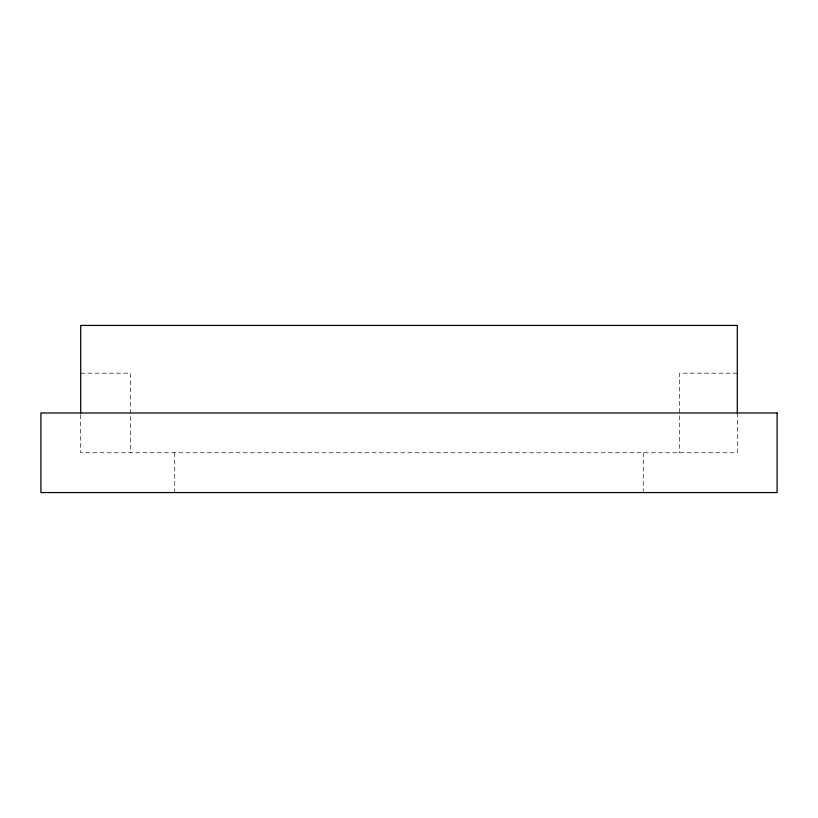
<?xml version="1.0" encoding="UTF-8"?>
<svg xmlns="http://www.w3.org/2000/svg" width="818" height="818" viewBox="0 0 818 818"><rect width="100%" height="100%" fill="white"/><g stroke="black" fill="none" stroke-linecap="round" stroke-linejoin="round"><path stroke-width="0.61" stroke-dasharray="4.09 3.07" d="M80.696 373.182L130.44 373.182L130.44 452.773M737.304 373.182L679.605 373.182L679.605 452.773M737.304 412.978L737.304 452.773L80.696 452.773L80.696 414.225M643.265 452.773L643.265 491.321M174.735 452.773L174.735 492.569"/><path stroke-width="1.23" d="M737.304 412.978L737.304 325.431L80.696 325.431L80.696 412.978M777.1 412.978L40.9 412.978L40.9 492.569L777.1 492.569L777.1 412.978"/></g></svg>
